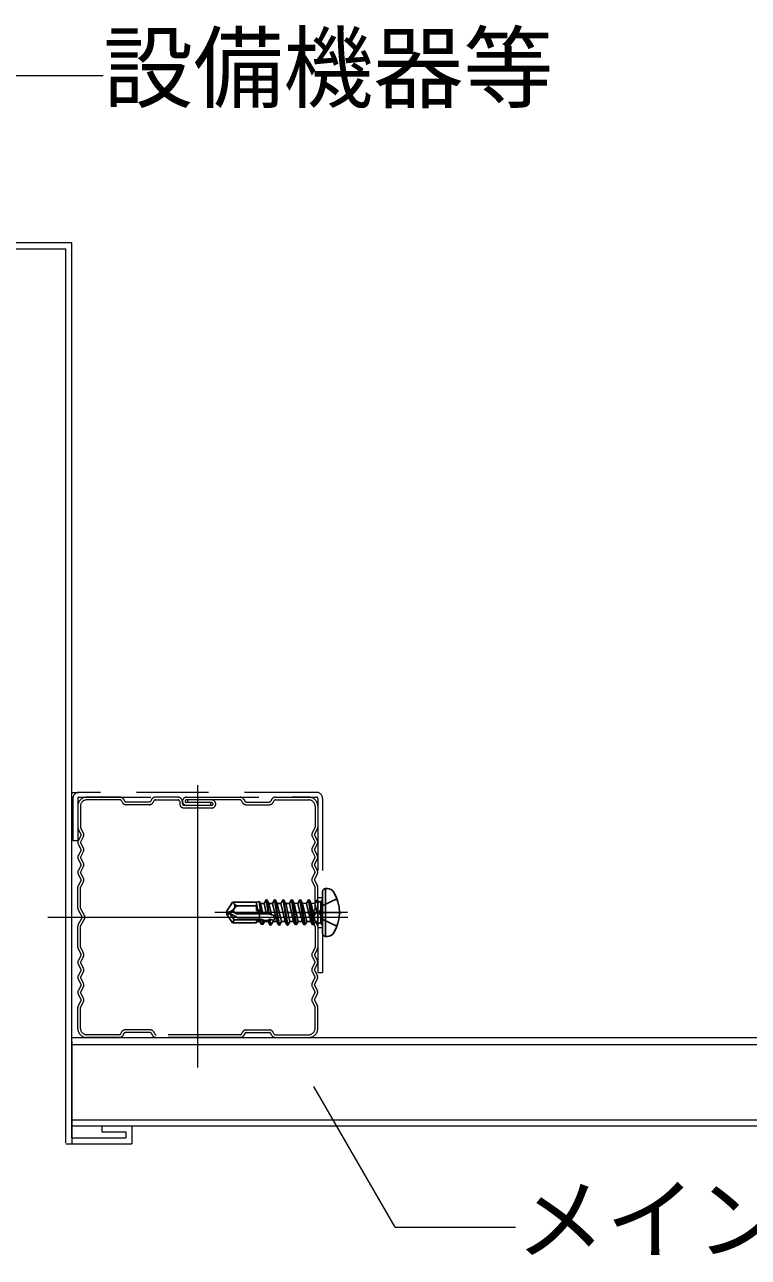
# Model space of a CAD drawing. Units: millimetres on the paper, with parts at other scales. Extents: x -195 to 195, y -140 to 138.
# Drawn here: x 65.08 to 77.14, y -112.25 to -91.73 of the extents above; entities that cross this region are included whole.
import ezdxf
from ezdxf.enums import TextEntityAlignment as Align

# ---------------------------------------------------------------- set-up
doc = ezdxf.new("R2010")
doc.units = ezdxf.units.MM
for name, pattern in [('CHAIN1', [8, 5, -1, 1, -1]), ('CHAIN2', [12, 9, -1, 1, -1]), ('DASHED1', [1.8, 1.2, -0.6])]:
    doc.linetypes.add(name, pattern=pattern)
for name, color, linetype, lineweight in [('4-0_中心線', 4, 'CHAIN2', 9), ('4-2_メインジョイナー', 3, 'Continuous', 18), ('4-4_野縁', 4, 'DASHED1', 9), ('4-6_文字・矢印', 7, 'Continuous', 18), ('4-A_クリップ', 7, 'DASHED1', 18), ('4-B_補強金具・金具・その他', 3, 'Continuous', 18), ('4-C_ビス・アンカーボルト・強調図形', 2, 'Continuous', 25)]:
    doc.layers.add(name, color=color, linetype=linetype, lineweight=lineweight)
doc.styles.add('ＭＳ ゴシック', font='')
doc.styles.get('ＭＳ ゴシック').set_extended_font_data('MS Gothic')

msp = doc.modelspace()

# ---------------------------------------------------------------- linework, layer by layer
at = {"layer": '4-0_中心線'}
for p, q in [((67.967, -109.092), (67.967, -104.392)), ((65.467, -106.592), (70.467, -106.592))]:
    msp.add_line(p, q, dxfattribs=at)
at = {"layer": '4-0_中心線', "linetype": 'CHAIN1'}
for p, q in [((70.462, -106.512), (68.249, -106.512)), ((69.408, -106.512), (70.375, -106.512))]:
    msp.add_line(p, q, dxfattribs=at)
at = {"layer": '4-2_メインジョイナー'}
for p, q in [((65.867, -108.592), (89.2, -108.592)), ((65.867, -110.062), (65.867, -108.592)), ((65.867, -108.712), (89.2, -108.712)), ((65.867, -109.962), (89.2, -109.962)), ((65.867, -110.062), (89.2, -110.062))]:
    msp.add_line(p, q, dxfattribs=at)
at = {"layer": '4-4_野縁'}
for p, q in [((66.672, -104.592), (66.117, -104.592)), ((66.672, -104.637), (66.117, -104.637)), ((66.697, -104.653), (66.709, -104.676)), ((66.737, -104.632), (66.749, -104.656)), ((67.158, -104.672), (66.776, -104.672)), ((67.196, -104.632), (67.184, -104.656)), ((67.236, -104.653), (67.224, -104.676)), ((67.258, -104.637), (67.638, -104.637)), ((67.638, -104.592), (67.261, -104.592)), ((67.666, -104.665), (67.666, -104.699)), ((67.711, -104.699), (67.711, -104.665)), ((67.779, -104.592), (68.672, -104.592)), ((68.672, -104.637), (67.779, -104.637)), ((67.796, -104.637), (67.796, -104.682)), ((68.697, -104.653), (68.709, -104.676)), ((68.737, -104.632), (68.749, -104.656)), ((68.776, -104.672), (69.158, -104.672)), ((69.196, -104.632), (69.184, -104.656)), ((69.236, -104.653), (69.224, -104.676)), ((69.261, -104.592), (69.82, -104.592)), ((69.261, -104.637), (69.82, -104.637)), ((69.817, -104.592), (69.538, -104.592)), ((65.967, -104.742), (65.967, -105.092)), ((65.967, -104.742), (65.967, -105.092)), ((66.012, -104.742), (66.012, -105.092)), ((67.158, -104.717), (66.776, -104.717)), ((67.739, -104.727), (68.199, -104.727)), ((68.199, -104.772), (67.739, -104.772)), ((68.199, -104.682), (67.779, -104.682)), ((68.181, -104.682), (68.181, -104.727)), ((68.776, -104.717), (69.158, -104.717)), ((69.922, -104.742), (69.922, -105.092)), ((69.967, -104.742), (69.967, -105.092)), ((69.967, -104.742), (69.967, -105.092)), ((66.023, -105.213), (65.973, -105.117)), ((66.023, -105.213), (65.973, -105.117)), ((66.023, -105.222), (65.973, -105.318)), ((66.023, -105.222), (65.973, -105.318)), ((66.062, -105.192), (66.013, -105.096)), ((66.062, -105.243), (66.013, -105.339)), ((69.871, -105.192), (69.921, -105.096)), ((69.871, -105.243), (69.921, -105.339)), ((69.911, -105.213), (69.961, -105.117)), ((69.911, -105.213), (69.961, -105.117)), ((69.911, -105.222), (69.961, -105.318)), ((69.911, -105.222), (69.961, -105.318)), ((66.023, -105.463), (65.973, -105.367)), ((66.023, -105.463), (65.973, -105.367)), ((66.023, -105.472), (65.973, -105.568)), ((66.023, -105.472), (65.973, -105.568)), ((66.062, -105.442), (66.013, -105.346)), ((66.062, -105.493), (66.013, -105.589)), ((69.871, -105.442), (69.921, -105.346)), ((69.871, -105.493), (69.921, -105.589)), ((69.911, -105.463), (69.961, -105.367)), ((69.911, -105.463), (69.961, -105.367)), ((69.911, -105.472), (69.961, -105.568)), ((69.911, -105.472), (69.961, -105.568)), ((66.023, -105.713), (65.973, -105.617)), ((66.023, -105.713), (65.973, -105.617)), ((66.062, -105.692), (66.013, -105.596)), ((69.871, -105.692), (69.921, -105.596)), ((69.911, -105.713), (69.961, -105.617)), ((69.911, -105.713), (69.961, -105.617)), ((66.023, -105.722), (65.973, -105.818)), ((66.023, -105.722), (65.973, -105.818)), ((66.023, -105.963), (65.973, -105.867)), ((66.023, -105.963), (65.973, -105.867)), ((66.062, -105.743), (66.013, -105.839)), ((66.062, -105.942), (66.013, -105.846)), ((69.871, -105.743), (69.921, -105.839)), ((69.871, -105.942), (69.921, -105.846)), ((69.911, -105.722), (69.961, -105.818)), ((69.911, -105.722), (69.961, -105.818)), ((69.911, -105.963), (69.961, -105.867)), ((69.911, -105.963), (69.961, -105.867)), ((65.967, -106.442), (65.967, -106.092)), ((66.023, -105.972), (65.973, -106.068)), ((66.023, -105.972), (65.973, -106.068)), ((66.012, -106.442), (66.012, -106.092)), ((66.062, -105.993), (66.013, -106.089)), ((69.871, -105.993), (69.921, -106.089)), ((69.871, -105.993), (69.921, -106.089)), ((69.911, -105.972), (69.961, -106.068)), ((69.911, -105.972), (69.961, -106.068)), ((69.922, -106.442), (69.922, -106.092)), ((69.967, -106.442), (69.967, -106.092)), ((65.974, -106.469), (66.042, -106.587)), ((66.013, -106.446), (66.081, -106.565)), ((69.921, -106.446), (69.852, -106.565)), ((69.96, -106.469), (69.891, -106.587)), ((65.974, -106.716), (66.042, -106.597)), ((66.013, -106.738), (66.081, -106.62)), ((66.034, -106.592), (66.087, -106.592)), ((69.921, -106.738), (69.852, -106.62)), ((69.96, -106.716), (69.891, -106.597)), ((65.967, -107.092), (65.967, -106.742)), ((66.012, -107.092), (66.012, -106.742)), ((69.922, -106.742), (69.922, -107.092)), ((69.967, -106.742), (69.967, -107.067)), ((69.967, -106.767), (69.967, -107.092)), ((65.972, -107.115), (66.023, -107.212)), ((66.012, -107.095), (66.062, -107.191)), ((69.921, -107.095), (69.871, -107.191)), ((69.921, -107.095), (69.871, -107.191)), ((69.961, -107.115), (69.911, -107.212)), ((66.023, -107.221), (65.973, -107.317)), ((66.062, -107.242), (66.013, -107.338)), ((66.062, -107.441), (66.013, -107.345)), ((69.871, -107.242), (69.921, -107.338)), ((69.871, -107.441), (69.921, -107.345)), ((69.911, -107.221), (69.961, -107.317)), ((66.023, -107.462), (65.973, -107.366)), ((66.023, -107.471), (65.973, -107.567)), ((66.062, -107.492), (66.013, -107.588)), ((69.871, -107.492), (69.921, -107.588)), ((69.911, -107.462), (69.961, -107.366)), ((69.911, -107.471), (69.961, -107.567)), ((66.023, -107.712), (65.973, -107.616)), ((66.023, -107.721), (65.973, -107.817)), ((66.062, -107.691), (66.013, -107.595)), ((66.062, -107.742), (66.013, -107.838)), ((69.871, -107.691), (69.921, -107.595)), ((69.871, -107.742), (69.921, -107.838)), ((69.911, -107.712), (69.961, -107.616)), ((69.911, -107.721), (69.961, -107.817)), ((66.023, -107.962), (65.973, -107.866)), ((66.062, -107.941), (66.013, -107.845)), ((69.871, -107.941), (69.921, -107.845)), ((69.911, -107.962), (69.961, -107.866)), ((65.967, -108.442), (65.967, -108.092)), ((65.967, -108.442), (65.967, -108.142)), ((66.023, -107.971), (65.973, -108.067)), ((66.012, -108.442), (66.012, -108.092)), ((66.062, -107.992), (66.013, -108.088)), ((69.871, -107.992), (69.921, -108.088)), ((69.911, -107.971), (69.961, -108.067)), ((69.922, -108.442), (69.922, -108.092)), ((69.967, -108.442), (69.967, -108.092)), ((69.967, -108.442), (69.967, -108.142)), ((66.661, -108.547), (66.117, -108.547)), ((66.732, -108.535), (66.731, -108.538)), ((67.172, -108.467), (66.761, -108.467)), ((67.172, -108.512), (66.761, -108.512)), ((67.201, -108.535), (67.202, -108.538)), ((68.672, -108.547), (67.273, -108.547)), ((68.709, -108.508), (68.697, -108.532)), ((68.749, -108.529), (68.737, -108.553)), ((68.776, -108.467), (69.158, -108.467)), ((68.776, -108.512), (69.158, -108.512)), ((69.196, -108.553), (69.184, -108.529)), ((69.236, -108.532), (69.224, -108.508)), ((69.261, -108.547), (69.821, -108.547)), ((65.967, -108.592), (65.967, -108.592)), ((66.115, -108.592), (66.398, -108.592)), ((66.661, -108.592), (66.117, -108.592)), ((68.672, -108.592), (67.273, -108.592)), ((69.261, -108.592), (69.821, -108.592))]:
    msp.add_line(p, q, dxfattribs=at)
for centre, radius, start, end in [((66.117, -104.742), 0.15, 90, 180), ((66.117, -104.742), 0.105, 90, 180), ((66.672, -104.665), 0.073, 27, 90), ((66.672, -104.665), 0.028, 27, 90), ((66.776, -104.642), 0.075, 207, 270), ((66.776, -104.642), 0.03, 207, 270), ((67.158, -104.642), 0.03, 270, 333), ((67.158, -104.642), 0.075, 270, 333), ((67.261, -104.665), 0.073, 90, 153), ((67.261, -104.665), 0.028, 90, 153), ((67.638, -104.665), 0.073, 0, 90), ((67.638, -104.665), 0.028, 0, 90), ((67.779, -104.66), 0.0675, 90, 180), ((67.779, -104.66), 0.0675, 180, 270), ((67.779, -104.66), 0.0225, 90, 180), ((67.779, -104.66), 0.0225, 180, 270), ((68.199, -104.705), 0.0675, 0, 90), ((68.672, -104.665), 0.073, 27, 90), ((68.672, -104.665), 0.028, 27, 90), ((68.776, -104.642), 0.075, 207, 270), ((68.776, -104.642), 0.03, 207, 270), ((69.158, -104.642), 0.03, 270, 333), ((69.158, -104.642), 0.075, 270, 333), ((69.261, -104.665), 0.073, 90, 153), ((69.261, -104.665), 0.028, 90, 153), ((69.817, -104.742), 0.15, 0, 90), ((69.817, -104.742), 0.105, 0, 90), ((67.739, -104.699), 0.073, 180, 270), ((67.739, -104.699), 0.028, 180, 270), ((68.199, -104.705), 0.0225, 0, 90), ((68.199, -104.705), 0.0225, 270, 0), ((68.199, -104.705), 0.0675, 270, 0), ((66.02, -105.092), 0.053, 180, 207.4785), ((66.02, -105.092), 0.053, 180, 207.4785), ((66.02, -105.092), 0.008, 180, 207.4785), ((69.914, -105.092), 0.008, 332.5215, 0), ((69.914, -105.092), 0.053, 332.5215, 0), ((69.914, -105.092), 0.053, 332.5215, 0), ((66.014, -105.217), 0.01, 332.5215, 27.4785), ((66.014, -105.217), 0.01, 332.5215, 27.4785), ((66.014, -105.217), 0.055, 332.5215, 27.4785), ((69.92, -105.217), 0.055, 152.5215, 207.4785), ((69.92, -105.217), 0.01, 152.5215, 207.4785), ((69.92, -105.217), 0.01, 152.5215, 207.4785), ((66.02, -105.342), 0.053, 152.5215, 207.4785), ((66.02, -105.342), 0.053, 152.5215, 207.4785), ((66.02, -105.342), 0.008, 152.5215, 207.4785), ((66.014, -105.467), 0.01, 332.5215, 27.4785), ((66.014, -105.467), 0.01, 332.5215, 27.4785), ((66.014, -105.467), 0.055, 332.5215, 27.4785), ((69.92, -105.467), 0.055, 152.5215, 207.4785), ((69.92, -105.467), 0.01, 152.5215, 207.4785), ((69.92, -105.467), 0.01, 152.5215, 207.4785), ((69.914, -105.342), 0.008, 332.5215, 27.4785), ((69.914, -105.342), 0.053, 332.5215, 27.4785), ((69.914, -105.342), 0.053, 332.5215, 27.4785), ((66.02, -105.592), 0.053, 152.5215, 207.4785), ((66.02, -105.592), 0.053, 152.5215, 207.4785), ((66.02, -105.592), 0.008, 152.5215, 207.4785), ((66.014, -105.717), 0.055, 332.5215, 27.4785), ((69.92, -105.717), 0.055, 152.5215, 207.4785), ((69.914, -105.592), 0.008, 332.5215, 27.4785), ((69.914, -105.592), 0.053, 332.5215, 27.4785), ((69.914, -105.592), 0.053, 332.5215, 27.4785), ((66.02, -105.842), 0.053, 152.5215, 207.4785), ((66.02, -105.842), 0.053, 152.5215, 207.4785), ((66.02, -105.842), 0.008, 152.5215, 207.4785), ((66.014, -105.717), 0.01, 332.5215, 27.4785), ((66.014, -105.717), 0.01, 332.5215, 27.4785), ((69.92, -105.717), 0.01, 152.5215, 207.4785), ((69.92, -105.717), 0.01, 152.5215, 207.4785), ((69.914, -105.842), 0.008, 332.5215, 27.4785), ((69.914, -105.842), 0.053, 332.5215, 27.4785), ((69.914, -105.842), 0.053, 332.5215, 27.4785), ((66.02, -106.092), 0.053, 152.5215, 180), ((66.02, -106.092), 0.053, 152.5215, 180), ((66.02, -106.092), 0.008, 152.5215, 180), ((66.014, -105.967), 0.01, 332.5215, 27.4785), ((66.014, -105.967), 0.01, 332.5215, 27.4785), ((66.014, -105.967), 0.055, 332.5215, 27.4785), ((69.92, -105.967), 0.055, 152.5215, 207.4785), ((69.92, -105.967), 0.01, 152.5215, 207.4785), ((69.92, -105.967), 0.01, 152.5215, 207.4785), ((69.914, -106.092), 0.008, 0, 27.4785), ((69.914, -106.092), 0.053, 0, 27.4785), ((69.914, -106.092), 0.053, 0, 27.4785), ((66.02, -106.442), 0.053, 180, 210.052), ((66.02, -106.442), 0.008, 180, 210.052), ((69.914, -106.442), 0.008, 329.9479, 360), ((69.914, -106.442), 0.053, 329.9479, 360), ((66.02, -106.742), 0.053, 149.9479, 180), ((66.034, -106.592), 0.01, 329.9479, 30.0521), ((66.034, -106.592), 0.055, 329.9479, 30.0521), ((69.9, -106.592), 0.055, 149.9479, 210.0521), ((69.9, -106.592), 0.01, 149.9479, 210.0521), ((69.914, -106.742), 0.053, 0, 30.0521), ((66.02, -106.742), 0.008, 149.9479, 180), ((69.914, -106.742), 0.008, 0, 30.0521), ((66.017, -107.092), 0.05, 180, 207.4785), ((66.017, -107.092), 0.005, 180, 207.4785), ((69.917, -107.092), 0.005, 332.5215, 0), ((69.917, -107.092), 0.005, 332.5215, 0), ((69.917, -107.092), 0.005, 332.5215, 0), ((69.917, -107.092), 0.005, 332.5215, 0), ((69.917, -107.092), 0.05, 332.5215, 0), ((69.917, -107.092), 0.05, 332.5215, 0), ((69.917, -107.092), 0.05, 332.5215, 0), ((69.917, -107.092), 0.05, 332.5215, 0), ((66.02, -107.342), 0.053, 152.5215, 207.4785), ((66.02, -107.342), 0.008, 152.5215, 207.4785), ((66.014, -107.217), 0.01, 332.5215, 27.4785), ((66.014, -107.217), 0.055, 332.5215, 27.4785), ((69.92, -107.217), 0.055, 152.5215, 207.4785), ((69.92, -107.217), 0.01, 152.5215, 207.4785), ((69.914, -107.342), 0.008, 332.5215, 27.4785), ((69.914, -107.342), 0.053, 332.5215, 27.4785), ((66.014, -107.467), 0.01, 332.5215, 27.4785), ((66.014, -107.467), 0.055, 332.5215, 27.4785), ((69.92, -107.467), 0.055, 152.5215, 207.4785), ((69.92, -107.467), 0.01, 152.5215, 207.4785), ((66.02, -107.592), 0.053, 152.5215, 207.4785), ((66.02, -107.592), 0.008, 152.5215, 207.4785), ((66.014, -107.717), 0.01, 332.5215, 27.4785), ((66.014, -107.717), 0.055, 332.5215, 27.4785), ((69.92, -107.717), 0.055, 152.5215, 207.4785), ((69.92, -107.717), 0.01, 152.5215, 207.4785), ((69.914, -107.592), 0.008, 332.5215, 27.4785), ((69.914, -107.592), 0.053, 332.5215, 27.4785), ((66.02, -107.842), 0.053, 152.5215, 207.4785), ((66.02, -107.842), 0.008, 152.5215, 207.4785), ((66.014, -107.967), 0.01, 332.5215, 27.4785), ((66.014, -107.967), 0.055, 332.5215, 27.4785), ((69.92, -107.967), 0.055, 152.5215, 207.4785), ((69.92, -107.967), 0.01, 152.5215, 207.4785), ((69.914, -107.842), 0.008, 332.5215, 27.4785), ((69.914, -107.842), 0.053, 332.5215, 27.4785), ((66.02, -108.092), 0.053, 152.5215, 180.793), ((66.02, -108.092), 0.008, 152.5215, 180.793), ((69.914, -108.092), 0.008, 0, 27.4785), ((69.914, -108.092), 0.053, 0, 27.4785), ((66.117, -108.442), 0.15, 180, 270), ((66.117, -108.442), 0.105, 180, 270), ((66.661, -108.519), 0.028, 270, 345), ((66.661, -108.519), 0.073, 270, 345), ((66.761, -108.542), 0.075, 90, 165), ((66.761, -108.542), 0.03, 90, 165), ((67.172, -108.542), 0.075, 15, 90), ((67.172, -108.542), 0.03, 15, 90), ((67.273, -108.519), 0.073, 195, 270), ((67.273, -108.519), 0.028, 195, 270), ((68.672, -108.519), 0.028, 270, 333), ((68.672, -108.519), 0.073, 270, 333), ((68.776, -108.542), 0.075, 90, 153), ((68.776, -108.542), 0.03, 90, 153), ((69.158, -108.542), 0.075, 27, 90), ((69.158, -108.542), 0.03, 27, 90), ((69.261, -108.519), 0.073, 207, 270), ((69.261, -108.519), 0.028, 207, 270), ((69.817, -108.442), 0.105, 270, 0), ((69.817, -108.442), 0.15, 270, 0)]:
    msp.add_arc(centre, radius, start, end, dxfattribs=at)
at = {"layer": '4-6_文字・矢印'}
for p, q in [((64.382, -92.576), (66.391, -92.576)), ((71.255, -111.75), (69.903, -109.409)), ((71.255, -111.75), (73.264, -111.75))]:
    msp.add_line(p, q, dxfattribs=at)
at = {"layer": '4-A_クリップ'}
for p, q in [((65.867, -104.512), (65.987, -104.512)), ((65.867, -104.592), (65.889, -104.592)), ((65.887, -104.612), (65.887, -105.312)), ((65.967, -104.612), (65.967, -105.312)), ((69.947, -104.512), (65.987, -104.512)), ((65.987, -104.592), (69.947, -104.592)), ((70.047, -104.612), (70.047, -107.512)), ((65.887, -105.312), (65.967, -105.312)), ((69.967, -106.262), (70.047, -106.262)), ((69.967, -106.762), (70.047, -106.762))]:
    msp.add_line(p, q, dxfattribs=at)
msp.add_lwpolyline([(69.967, -104.612), (69.967, -107.512), (70.047, -107.512)], dxfattribs=at)
for centre, radius, start, end in [((65.987, -104.612), 0.1, 90, 180), ((65.987, -104.612), 0.02, 90, 180), ((69.947, -104.612), 0.1, 0, 90), ((69.947, -104.612), 0.02, 0, 90)]:
    msp.add_arc(centre, radius, start, end, dxfattribs=at)
at = {"layer": '4-B_補強金具・金具・その他'}
for p, q in [((65.867, -95.362), (51.2, -95.362)), ((65.867, -110.262), (65.867, -95.362)), ((51.173, -95.462), (65.767, -95.462)), ((65.767, -110.349), (65.767, -95.462)), ((65.867, -108.662), (65.867, -110.362)), ((66.367, -110.062), (66.367, -110.162)), ((66.367, -110.162), (66.767, -110.162)), ((66.767, -110.162), (66.767, -110.262)), ((65.767, -110.362), (66.867, -110.362)), ((65.867, -110.262), (66.767, -110.262))]:
    msp.add_line(p, q, dxfattribs=at)
msp.add_lwpolyline([(66.367, -110.062), (66.867, -110.062), (66.867, -110.362)], dxfattribs=at)
at = {"layer": '4-C_ビス・アンカーボルト・強調図形'}
for p, q in [((70.097, -106.112), (70.097, -106.912)), ((70.097, -106.112), (70.127, -106.112)), ((69.116, -106.302), (69.106, -106.302)), ((69.152, -106.515), (69.116, -106.302)), ((69.116, -106.302), (69.151, -106.362)), ((69.257, -106.302), (69.247, -106.302)), ((69.327, -106.722), (69.257, -106.302)), ((69.257, -106.302), (69.292, -106.362)), ((69.398, -106.302), (69.388, -106.302)), ((69.468, -106.722), (69.398, -106.302)), ((69.398, -106.302), (69.433, -106.362)), ((69.539, -106.302), (69.529, -106.302)), ((69.615, -106.713), (69.539, -106.302)), ((69.539, -106.302), (69.574, -106.362)), ((69.68, -106.302), (69.67, -106.302)), ((69.756, -106.713), (69.68, -106.302)), ((69.68, -106.302), (69.715, -106.362)), ((69.823, -106.302), (69.813, -106.302)), ((69.899, -106.713), (69.823, -106.302)), ((69.823, -106.302), (69.858, -106.362)), ((69.954, -106.302), (69.919, -106.362)), ((69.964, -106.302), (69.954, -106.302)), ((69.967, -106.38), (69.954, -106.302)), ((69.964, -106.302), (69.967, -106.307)), ((69.967, -106.317), (69.964, -106.302)), ((69.967, -106.689), (69.967, -106.307)), ((70.047, -106.302), (70.015, -106.334)), ((70.047, -106.162), (70.047, -106.862)), ((70.285, -106.282), (70.053, -106.398)), ((68.491, -106.503), (68.447, -106.512)), ((68.497, -106.521), (68.447, -106.512)), ((68.447, -106.512), (68.455, -106.548)), ((68.455, -106.548), (68.497, -106.521)), ((68.637, -106.602), (68.497, -106.521)), ((68.497, -106.521), (68.574, -106.632)), ((68.947, -106.342), (68.548, -106.342)), ((68.571, -106.367), (68.548, -106.342)), ((68.577, -106.442), (68.572, -106.448)), ((68.587, -106.517), (68.613, -106.532)), ((68.652, -106.402), (68.947, -106.402)), ((68.991, -106.33), (68.947, -106.342)), ((68.947, -106.48), (68.947, -106.342)), ((68.969, -106.466), (68.947, -106.369)), ((68.947, -106.432), (68.959, -106.484)), ((68.947, -106.48), (69.226, -106.556)), ((68.969, -106.466), (68.959, -106.484)), ((68.969, -106.466), (69.014, -106.478)), ((69.014, -106.478), (68.991, -106.33)), ((68.991, -106.33), (69.01, -106.362)), ((68.997, -106.494), (68.997, -106.651)), ((69.071, -106.362), (69.01, -106.362)), ((69.043, -106.506), (69.01, -106.362)), ((69.043, -106.506), (69.014, -106.478)), ((69.071, -106.362), (69.109, -106.524)), ((69.141, -106.512), (69.109, -106.524)), ((69.141, -106.512), (69.152, -106.515)), ((69.212, -106.362), (69.151, -106.362)), ((69.194, -106.547), (69.151, -106.362)), ((69.194, -106.547), (69.152, -106.515)), ((69.212, -106.362), (69.283, -106.662)), ((69.353, -106.362), (69.292, -106.362)), ((69.362, -106.662), (69.292, -106.362)), ((69.353, -106.362), (69.424, -106.662)), ((69.503, -106.662), (69.433, -106.362)), ((69.494, -106.362), (69.433, -106.362)), ((69.494, -106.362), (69.565, -106.662)), ((69.641, -106.667), (69.574, -106.362)), ((69.635, -106.362), (69.706, -106.662)), ((69.782, -106.667), (69.715, -106.362)), ((69.778, -106.362), (69.849, -106.662)), ((69.926, -106.667), (69.858, -106.362)), ((69.919, -106.362), (69.967, -106.564)), ((69.967, -106.335), (70.015, -106.334)), ((69.992, -106.512), (70.053, -106.398)), ((69.992, -106.512), (70.053, -106.627)), ((70.015, -106.691), (70.015, -106.334)), ((68.455, -106.548), (68.548, -106.682)), ((68.574, -106.632), (68.548, -106.682)), ((68.947, -106.682), (68.548, -106.682)), ((68.574, -106.632), (68.997, -106.632)), ((68.613, -106.532), (69.14, -106.532)), ((68.637, -106.602), (68.997, -106.602)), ((68.947, -106.654), (68.998, -106.651)), ((68.947, -106.682), (68.947, -106.654)), ((69.001, -106.662), (68.947, -106.662)), ((69.008, -106.631), (68.998, -106.651)), ((68.998, -106.651), (69.001, -106.662)), ((69.025, -106.705), (69.001, -106.662)), ((69.008, -106.631), (69.038, -106.629)), ((69.025, -106.705), (69.008, -106.631)), ((69.051, -106.712), (69.025, -106.705)), ((69.051, -106.712), (69.038, -106.629)), ((69.076, -106.647), (69.038, -106.629)), ((69.051, -106.712), (69.08, -106.662)), ((69.076, -106.647), (69.137, -106.644)), ((69.08, -106.662), (69.076, -106.647)), ((69.142, -106.662), (69.08, -106.662)), ((69.16, -106.622), (69.137, -106.644)), ((69.137, -106.644), (69.142, -106.662)), ((69.176, -106.722), (69.142, -106.662)), ((69.176, -106.722), (69.16, -106.622)), ((69.16, -106.622), (69.17, -106.622)), ((69.186, -106.722), (69.17, -106.622)), ((69.216, -106.639), (69.17, -106.622)), ((69.186, -106.722), (69.176, -106.722)), ((69.186, -106.722), (69.221, -106.662)), ((69.216, -106.639), (69.24, -106.638)), ((69.221, -106.662), (69.216, -106.639)), ((69.283, -106.662), (69.221, -106.662)), ((69.317, -106.722), (69.283, -106.662)), ((69.327, -106.722), (69.317, -106.722)), ((69.327, -106.722), (69.362, -106.662)), ((69.424, -106.662), (69.362, -106.662)), ((69.458, -106.722), (69.424, -106.662)), ((69.468, -106.722), (69.458, -106.722)), ((69.468, -106.722), (69.503, -106.662)), ((69.565, -106.662), (69.503, -106.662)), ((69.597, -106.718), (69.565, -106.662)), ((69.615, -106.713), (69.597, -106.718)), ((69.615, -106.713), (69.641, -106.667)), ((69.706, -106.662), (69.641, -106.662)), ((69.738, -106.718), (69.706, -106.662)), ((69.756, -106.713), (69.738, -106.718)), ((69.756, -106.713), (69.782, -106.667)), ((69.849, -106.662), (69.782, -106.662)), ((69.881, -106.718), (69.849, -106.662)), ((69.899, -106.713), (69.881, -106.718)), ((69.899, -106.713), (69.926, -106.667)), ((69.967, -106.662), (69.926, -106.662)), ((69.967, -106.689), (70.015, -106.691)), ((70.047, -106.722), (70.015, -106.691)), ((70.285, -106.742), (70.053, -106.627)), ((70.097, -106.912), (70.127, -106.912))]:
    msp.add_line(p, q, dxfattribs=at)
for points in [[(69.141, -106.512), (69.106, -106.302), (69.071, -106.362)], [(69.317, -106.722), (69.247, -106.302), (69.212, -106.362)], [(69.458, -106.722), (69.388, -106.302), (69.353, -106.362)], [(69.597, -106.718), (69.529, -106.302), (69.494, -106.362)], [(69.738, -106.718), (69.67, -106.302), (69.635, -106.362)], [(69.881, -106.718), (69.813, -106.302), (69.778, -106.362)], [(68.548, -106.342), (68.455, -106.476), (68.447, -106.512)], [(69.638, -106.358), (69.576, -106.362), (69.574, -106.362)], [(69.779, -106.358), (69.717, -106.362), (69.715, -106.362)], [(69.922, -106.358), (69.86, -106.362), (69.858, -106.362)]]:
    msp.add_lwpolyline(points, dxfattribs=at)
for centre, radius, start, end in [((70.097, -106.162), 0.05, 90, 180), ((70.127, -106.232), 0.12, 31.8908, 90), ((69.677, -106.512), 0.65, 328.1092, 31.8908), ((68.462, -106.371), 0.134, 282.5, 325), ((68.52, -106.634), 0.134, 60, 102.5), ((68.611, -106.476), 0.0479, 145, 240), ((68.652, -106.293), 0.11, 222.8457, 270), ((68.528, -106.408), 0.0594, 325, 42.8457), ((68.652, -106.495), 0.0921, 90, 145), ((69.172, -106.607), 0.075, 336.0793, 43.5446), ((70.097, -106.862), 0.05, 180, 270), ((70.127, -106.792), 0.12, 270, 328.1092)]:
    msp.add_arc(centre, radius, start, end, dxfattribs=at)

# ---------------------------------------------------------------- texts
at = {"layer": '4-6_文字・矢印', "style": 'ＭＳ ゴシック'}
for s, p in [('設備機器等', (66.391, -93.326)), ('メインジョイナー', (73.264, -112.5))]:
    msp.add_text(s, height=1.1, dxfattribs=at).set_placement(p, align=Align.BOTTOM_LEFT)

doc.saveas('drawing.dxf')
